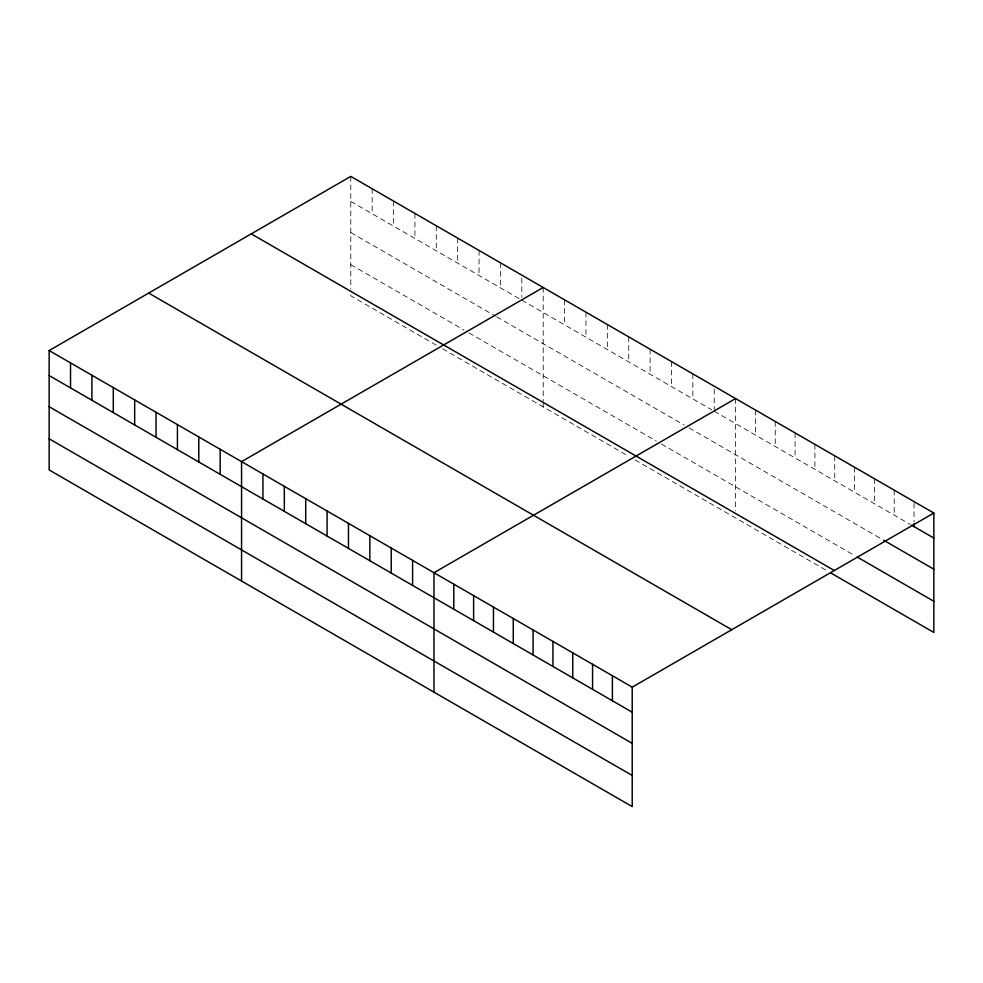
<?xml version="1.0" encoding="UTF-8"?>
<svg xmlns="http://www.w3.org/2000/svg" width="983" height="983" viewBox="0 0 983 983"><rect width="100%" height="100%" fill="white"/><g stroke="black" fill="none" stroke-linecap="round" stroke-linejoin="round"><path stroke-width="0.74" stroke-dasharray="4.92 3.69" d="M350.784 176.399L350.784 288.744M350.784 201.429L519.294 298.721M521.813 300.171L711.717 409.813M714.223 411.263L910.061 524.32M350.784 232.578L495.407 316.071M496.661 316.796L684.045 424.988M689.071 427.888L882.304 539.446M350.784 264.673L463.964 330.018M468.989 332.918L656.374 441.109M661.412 444.009L854.546 555.518M436.292 345.193L350.784 295.822L350.784 290.157M442.583 348.818L628.715 456.284M634.993 459.909L828.116 571.406M914.03 503.063L914.03 522.194M894.198 490.148L894.198 515.166M874.379 478.696L874.379 503.726M854.546 467.257L854.546 492.274M834.727 455.805L834.727 480.834M814.907 444.365L814.907 469.382M795.075 432.913L795.075 457.943M775.255 421.474L775.255 446.491M755.435 410.022L755.435 435.051M735.603 398.582L735.603 510.914M714.223 389.182L714.223 409.788M692.843 373.896L692.843 398.914M671.463 361.547L671.463 386.577M650.095 349.211L650.095 374.228M628.715 336.862L628.715 361.891M607.334 324.525L607.334 349.543M585.954 312.176L585.954 337.206M564.574 299.84L564.574 324.857M543.194 287.491L543.194 401.248M543.194 402.661L543.194 406.913M521.813 278.091L521.813 297.222M500.433 262.805L500.433 287.835M479.053 250.468L479.053 275.486M457.673 238.119L457.673 263.137M436.292 225.783L436.292 250.8M414.924 213.434L414.924 238.451M393.544 201.085L393.544 226.115M372.164 188.748L372.164 213.766"/><path stroke-width="1.47" d="M49.15 350.55L632.216 687.178L632.216 806.601L49.15 469.96L49.15 350.55L350.784 176.399L933.85 513.04L933.85 632.45L830.758 572.929M543.194 287.491L241.56 461.641L241.56 581.051M735.603 398.582L433.97 572.72L433.97 692.143M632.216 687.178L933.85 513.04M911.388 525.082L933.85 538.057M883.631 540.208L933.85 569.206M857.201 557.042L933.85 601.301M251.243 233.868L834.309 570.509M148.691 293.081L731.757 629.71M49.15 375.567L632.216 712.208M49.15 406.716L632.216 743.357M49.15 438.811L632.216 775.452M914.03 523.669L914.03 526.618M612.397 675.739L612.397 700.756M592.565 664.287L592.565 689.316M572.745 652.847L572.745 677.865M552.925 641.395L552.925 666.425M533.093 629.956L533.093 654.973M513.273 618.504L513.273 643.533M493.454 607.064L493.454 632.081M473.622 595.612L473.622 620.642M453.802 584.172L453.802 609.19M412.602 560.384L412.602 585.401M391.222 548.035L391.222 573.064M369.841 535.698L369.841 560.715M348.461 523.349L348.461 548.379M327.081 511.013L327.081 536.03M305.701 498.664L305.701 523.693M284.32 486.327L284.32 511.344M262.94 473.978L262.94 499.008M220.18 449.292L220.18 474.322M198.799 436.956L198.799 461.973M177.419 424.607L177.419 449.636M156.051 412.27L156.051 437.288M134.671 399.921L134.671 424.939M113.291 387.585L113.291 412.602M91.91 375.236L91.91 400.253M70.53 362.887L70.53 387.916"/></g></svg>
